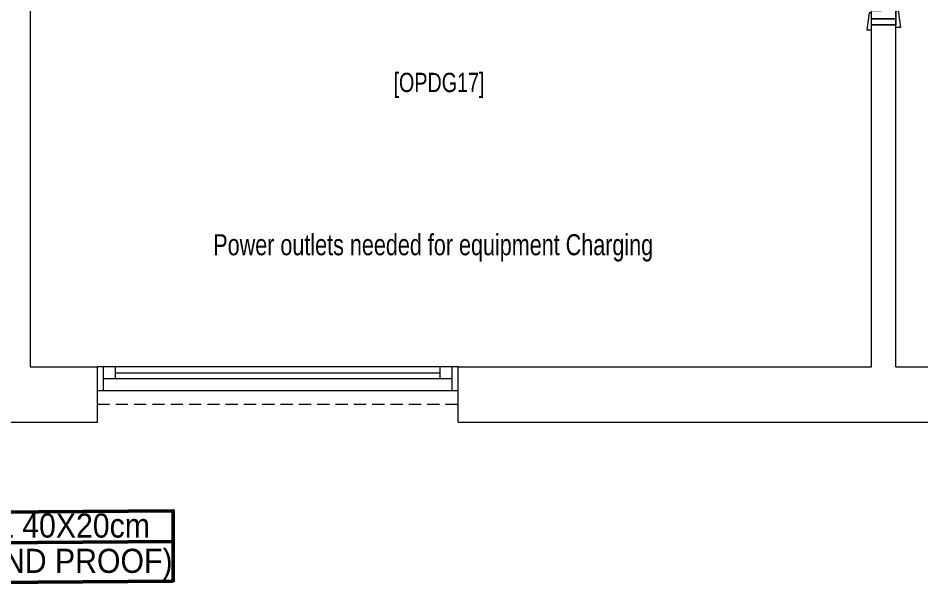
# Model space of a CAD drawing. Header units: millimetres. Extents: x -160614 to 59925, y -157025 to 0.
# Drawn here: x -132209 to -128454, y -116760 to -114414 of the extents above; entities that cross this region are included whole.
import ezdxf
from ezdxf.enums import TextEntityAlignment as Align

# ---------------------------------------------------------------- set-up
doc = ezdxf.new("R2010")
doc.units = ezdxf.units.MM
doc.header["$LTSCALE"] = 8
doc.linetypes.add('HIDDEN', pattern=[9.525, 6.35, -3.175])
for name, color, linetype, lineweight in [('72_EGR_BASE_TEXT', 9, 'Continuous', 5), ('72_EGR_EQP_TAG', 9, 'Continuous', 5), ('Aluminum', 9, 'Continuous', 5), ('Proj', 9, 'Continuous', 5), ('Walls', 9, 'Continuous', 5), ('Wooden Joinery', 9, 'Continuous', 5)]:
    doc.layers.add(name, color=color, linetype=linetype, lineweight=lineweight)
doc.layers.add('DIFUSER EXHAUST', color=1, linetype='Continuous')
doc.styles.add('1808CI-X-CH-A-CLNG-1ST$0$ARIAL', font='arial.ttf', dxfattribs={"width": 0.9})
doc.styles.add('X3G_ENTITY_257CFD', font='swisscl.ttf', dxfattribs={"height": 200})
doc.styles.add('X3G_ENTITY_2587D5', font='swisscl.ttf', dxfattribs={"height": 200})

# ---------------------------------------------------------------- blocks, each defined once
blk = doc.blocks.new('A$C72370EFE')
at = {"layer": 'Wooden Joinery'}
for p, q in [((-0.01, -0.03), (-0.01, -0.07)), ((0, -0.03), (-0.01, -0.03)), ((0.04, -0.03), (0.05, -0.03)), ((0.05, -0.03), (0.05, -0.07)), ((-0.05, -0.07), (-0.05, -0.16)), ((-0.03, -0.07), (-0.03, -0.16)), ((-0.01, -0.04), (-0.02, -0.04)), ((-0.01, -0.06), (-0.02, -0.06)), ((0, -0.07), (-0.01, -0.07)), ((0.04, -0.07), (0.05, -0.07)), ((0.05, -0.04), (0.06, -0.04)), ((0.05, -0.06), (0.06, -0.06)), ((0.07, -0.07), (0.07, -0.16)), ((0.09, -0.07), (0.09, -0.16)), ((-0.01, -0.17), (-0.02, -0.17)), ((-0.01, -0.17), (-0.01, -0.19)), ((0.05, -0.17), (0.06, -0.17)), ((0.05, -0.17), (0.05, -0.19)), ((-0.01, -0.19), (-0.02, -0.19)), ((0.05, -0.19), (0.06, -0.19))]:
    blk.add_line(p, q, dxfattribs=at)
for centre, radius, start, end in [((-0.02, -0.07), 0.03, 90, 180), ((-0.02, -0.07), 0.01, 90, 180), ((0.06, -0.07), 0.03, 0, 90), ((0.06, -0.07), 0.01, 0, 90), ((-0.02, -0.16), 0.03, 180, 270), ((-0.02, -0.16), 0.01, 180, 270), ((0.06, -0.16), 0.01, 270, 0), ((0.06, -0.16), 0.03, 270, 0)]:
    blk.add_arc(centre, radius, start, end, dxfattribs=at)
blk = doc.blocks.new('A$C5DAD61B4')
at = {"layer": 'Wooden Joinery'}
for points in [[(80, 959.1), (80, 969.1), (10, 979.1), (10, 959.1)], [(940, 959.1), (940, 969.1), (1010, 979.1), (1010, 959.1)], [(70, 859.1), (70, 849.1), (0, 839.1), (0, 859.1)], [(120, 859.1), (120, 0), (80, 0), (80, 859.1)], [(950, 859.1), (950, 849.1), (1020, 839.1), (1020, 859.1)]]:
    blk.add_lwpolyline(points, close=True, dxfattribs=at)
for points in [[(45, 859.1), (45, 959.1), (20, 959.1), (20, 859.1), (45, 859.1)], [(45, 859.1), (80, 859.1), (80, 899.1), (90, 899.1), (90, 959.1), (45, 959.1), (45, 859.1)], [(975, 859.1), (940, 859.1), (940, 899.1), (930, 899.1), (930, 959.1), (975, 959.1), (975, 859.1)], [(975, 859.1), (975, 959.1), (1000, 959.1), (1000, 859.1), (975, 859.1)]]:
    blk.add_lwpolyline(points, dxfattribs=at)
blk.add_arc((80, 859.1), 860, 272.666, 0, dxfattribs=at)
at = {"layer": 'Wooden Joinery', "xscale": 999.9999999998854, "yscale": 999.9999999998854, "zscale": 999.9999999998854, "rotation": 180}
blk.add_blockref('A$C72370EFE', (120, 0), dxfattribs=at)
blk = doc.blocks.new('GF1')
at = {"layer": 'Aluminum', "color": 9}
for p, q in [((-130379.4, -115862.6), (-131879.4, -115862.6)), ((-131854.4, -115962.6), (-131854.4, -115862.6)), ((-131804.4, -115912.6), (-131804.4, -115862.6)), ((-130454.4, -115912.6), (-130454.4, -115862.6)), ((-130404.4, -115962.6), (-130404.4, -115862.6)), ((-130404.4, -115912.6), (-131854.4, -115912.6)), ((-131804.4, -115887.6), (-130454.4, -115887.6)), ((-130379.4, -115962.6), (-131879.4, -115962.6))]:
    blk.add_line(p, q, dxfattribs=at)
at = {"layer": 'Proj', "color": 9, "linetype": 'HIDDEN'}
blk.add_line((-131879.4, -116017.7), (-130379.4, -116017.7), dxfattribs=at)
at = {"layer": 'Walls', "color": 9}
for p, q in [((-132159.4, -113362.6), (-132159.4, -115862.6)), ((-128659.6, -114442.6), (-128559.6, -114442.6)), ((-128659.6, -115862.6), (-128659.6, -114442.6)), ((-128559.6, -115862.6), (-128559.6, -114442.6)), ((-132159.4, -115862.6), (-131879.4, -115862.6)), ((-131879.4, -116092.6), (-131879.4, -115862.6)), ((-130379.4, -115862.6), (-128659.6, -115862.6)), ((-130379.4, -116092.6), (-130379.4, -115862.6)), ((-128559.6, -115862.6), (-128259.6, -115862.6)), ((-134379.4, -116092.6), (-131879.4, -116092.6)), ((-130379.4, -116092.6), (-128259.6, -116092.6))]:
    blk.add_line(p, q, dxfattribs=at)
at = {"layer": 'Wooden Joinery', "color": 9, "rotation": 270}
blk.add_blockref('A$C5DAD61B4', (-129518.6, -113442.6), dxfattribs=at)
at = {"layer": '72_EGR_BASE_TEXT', "color": 9, "insert": (-130458.8, -114641.3), "char_height": 80, "attachment_point": 2, "style": 'X3G_ENTITY_2587D5'}
blk.add_mtext('[OPDG17]', dxfattribs=at)
at = {"layer": '72_EGR_EQP_TAG', "color": 9, "insert": (-130482.8, -115311.7), "char_height": 87.473, "attachment_point": 2, "style": 'X3G_ENTITY_257CFD'}
blk.add_mtext('Power outlets needed for equipment Charging', dxfattribs=at)

msp = doc.modelspace()

# ---------------------------------------------------------------- linework, layer by layer
at = {"layer": 'DIFUSER EXHAUST', "lineweight": 50, "ltscale": 1.031}
for p, q in [((-132500.1, -116595.3), (-131563.9, -116587.8)), ((-132500.1, -116760.4), (-131563.9, -116753))]:
    msp.add_line(p, q, dxfattribs=at)
msp.add_lwpolyline([(-131563.9, -116755.4), (-131563.9, -116460.8), (-132500.1, -116468.3), (-132500.1, -116760.4)], dxfattribs=at)

# ---------------------------------------------------------------- block references
at = {"layer": '72_EGR_EQP_TAG'}
msp.add_blockref('GF1', (0, 0), dxfattribs=at)

# ---------------------------------------------------------------- texts
at = {"layer": 'DIFUSER EXHAUST', "lineweight": 50, "ltscale": 1.031, "style": '1808CI-X-CH-A-CLNG-1ST$0$ARIAL', "width": 0.9}
for s, p in [('EL 40X20cm', (-132020.8, -116572.1)), ('(SAND PROOF)', (-132024.4, -116718.7))]:
    msp.add_text(s, height=100, dxfattribs=at).set_placement(p, align=Align.CENTER)

doc.saveas('drawing.dxf')
